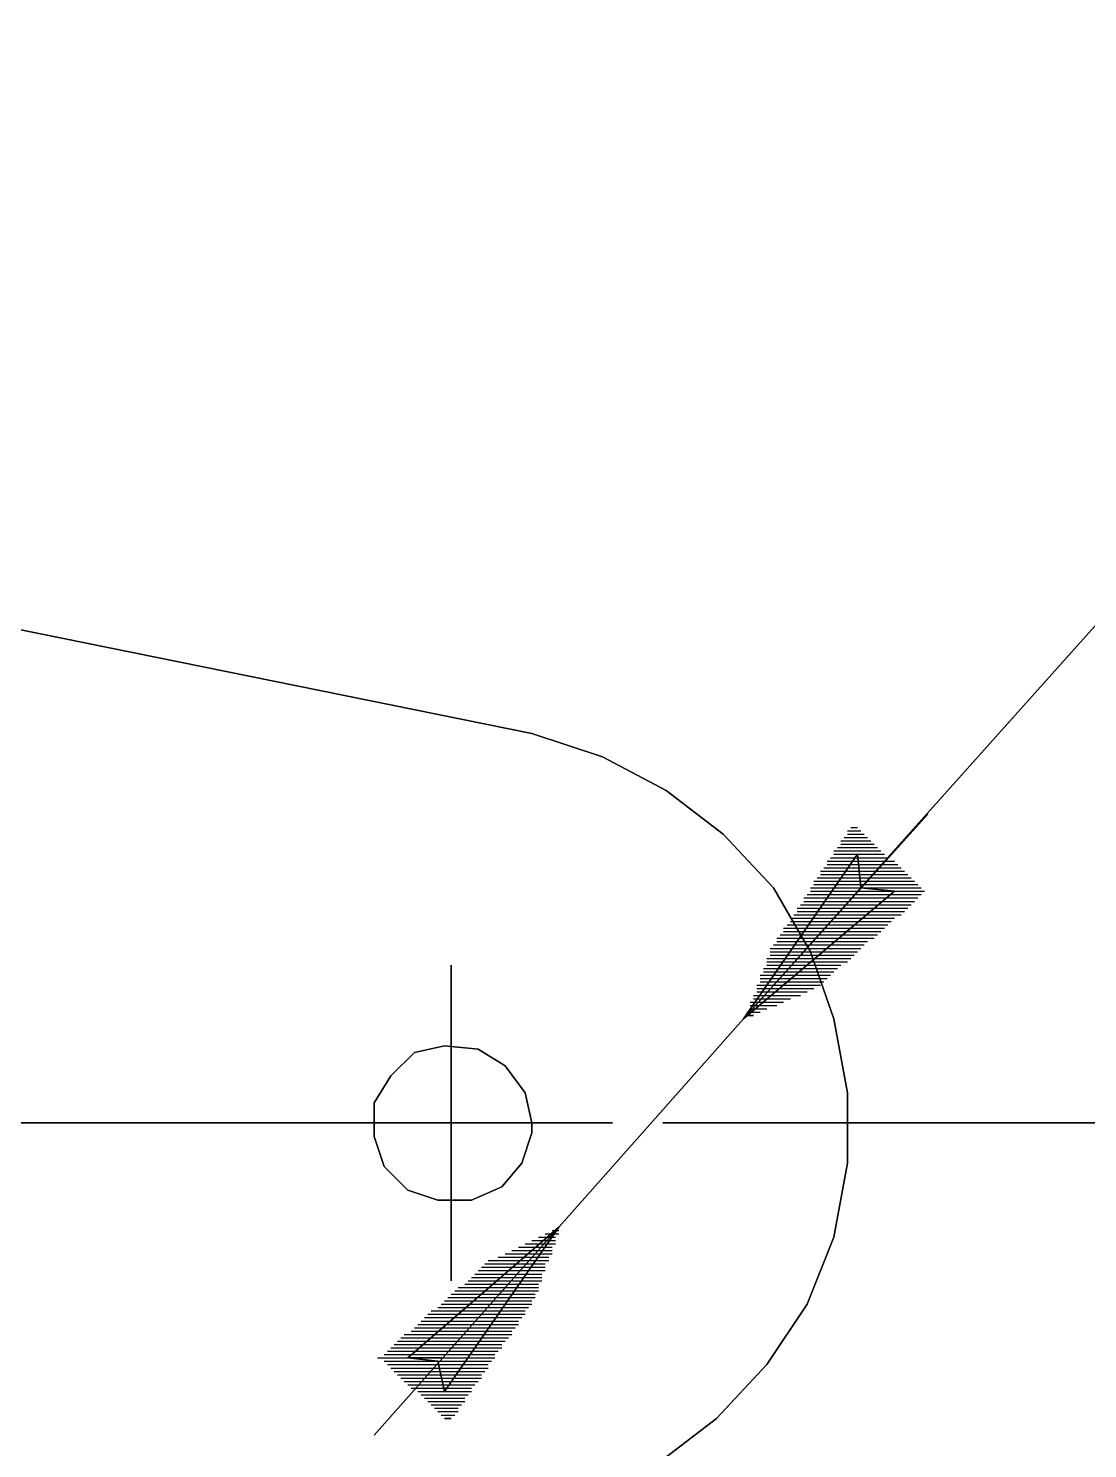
# Model space of a CAD drawing. Extents: x 1 to 210, y 1 to 298.
# Drawn here: x 155.87 to 182.59, y 223.35 to 259.16 of the extents above; entities that cross this region are included whole.
import ezdxf

# ---------------------------------------------------------------- set-up
doc = ezdxf.new("R2010")
doc.units = 0

msp = doc.modelspace()

# ---------------------------------------------------------------- linework, layer by layer
at = {"layer": 'P00000'}
msp.add_lwpolyline([(168.571332, 241.384658), (170.349324, 240.791994), (168.571332, 241.384658)], dxfattribs=at)
at = {"layer": 'P00001'}
msp.add_lwpolyline([(170.349324, 240.791994), (171.958001, 239.945329), (170.349324, 240.791994)], dxfattribs=at)
at = {"layer": 'P00002'}
msp.add_lwpolyline([(171.958001, 239.945329), (173.397329, 238.844659), (171.958001, 239.945329)], dxfattribs=at)
at = {"layer": 'P00003'}
msp.add_lwpolyline([(173.397329, 238.844659), (174.667332, 237.489994), (173.397329, 238.844659)], dxfattribs=at)
at = {"layer": 'P00004'}
msp.add_lwpolyline([(174.667332, 237.489994), (175.598659, 235.881328), (174.667332, 237.489994)], dxfattribs=at)
at = {"layer": 'P00005'}
msp.add_lwpolyline([(175.598659, 235.881328), (176.191334, 234.187993), (175.598659, 235.881328)], dxfattribs=at)
at = {"layer": 'P00006'}
msp.add_lwpolyline([(176.191334, 234.187993), (176.529998, 232.325327), (176.191334, 234.187993)], dxfattribs=at)
at = {"layer": 'P00007'}
msp.add_lwpolyline([(176.529998, 232.325327), (176.529998, 230.547329), (176.529998, 232.325327)], dxfattribs=at)
at = {"layer": 'P00008'}
msp.add_lwpolyline([(176.529998, 230.547329), (176.191334, 228.684658), (176.529998, 230.547329)], dxfattribs=at)
at = {"layer": 'P00009'}
msp.add_lwpolyline([(176.191334, 228.684658), (175.513996, 226.991329), (176.191334, 228.684658)], dxfattribs=at)
at = {"layer": 'P00010'}
msp.add_lwpolyline([(175.513996, 226.991329), (174.497994, 225.467326), (175.513996, 226.991329)], dxfattribs=at)
at = {"layer": 'P00011'}
msp.add_lwpolyline([(174.497994, 225.467326), (173.227992, 224.112661), (174.497994, 225.467326)], dxfattribs=at)
at = {"layer": 'P00012'}
msp.add_lwpolyline([(173.227992, 224.112661), (171.788664, 223.011996), (173.227992, 224.112661)], dxfattribs=at)
at = {"layer": 'P00015'}
msp.add_lwpolyline([(120.565326, 251.121327), (168.571332, 241.384658), (120.565326, 251.121327)], dxfattribs=at)
at = {"layer": 'P00038'}
msp.add_lwpolyline([(168.571332, 231.563326), (168.401995, 232.325327), (168.571332, 231.563326)], dxfattribs=at)
at = {"layer": 'P00039'}
msp.add_lwpolyline([(168.401995, 232.325327), (167.893994, 233.00266), (168.401995, 232.325327)], dxfattribs=at)
at = {"layer": 'P00040'}
msp.add_lwpolyline([(167.893994, 233.00266), (167.216667, 233.425992), (167.893994, 233.00266)], dxfattribs=at)
at = {"layer": 'P00041'}
msp.add_lwpolyline([(167.216667, 233.425992), (166.369991, 233.510661), (167.216667, 233.425992)], dxfattribs=at)
at = {"layer": 'P00042'}
msp.add_lwpolyline([(166.369991, 233.510661), (165.608001, 233.341329), (166.369991, 233.510661)], dxfattribs=at)
at = {"layer": 'P00043'}
msp.add_lwpolyline([(165.608001, 233.341329), (165.015326, 232.748659), (165.608001, 233.341329)], dxfattribs=at)
at = {"layer": 'P00044'}
msp.add_lwpolyline([(165.015326, 232.748659), (164.591999, 232.071327), (165.015326, 232.748659)], dxfattribs=at)
at = {"layer": 'P00045'}
msp.add_lwpolyline([(164.591999, 232.071327), (164.591999, 231.224662), (164.591999, 232.071327)], dxfattribs=at)
at = {"layer": 'P00046'}
msp.add_lwpolyline([(164.591999, 231.224662), (164.846, 230.462661), (164.591999, 231.224662)], dxfattribs=at)
at = {"layer": 'P00047'}
msp.add_lwpolyline([(164.846, 230.462661), (165.438664, 229.869991), (164.846, 230.462661)], dxfattribs=at)
at = {"layer": 'P00048'}
msp.add_lwpolyline([(165.438664, 229.869991), (166.200665, 229.615996), (165.438664, 229.869991)], dxfattribs=at)
at = {"layer": 'P00049'}
msp.add_lwpolyline([(166.200665, 229.615996), (167.047329, 229.615996), (166.200665, 229.615996)], dxfattribs=at)
at = {"layer": 'P00050'}
msp.add_lwpolyline([(167.047329, 229.615996), (167.809331, 229.95466), (167.047329, 229.615996)], dxfattribs=at)
at = {"layer": 'P00051'}
msp.add_lwpolyline([(167.809331, 229.95466), (168.317332, 230.547329), (167.809331, 229.95466)], dxfattribs=at)
at = {"layer": 'P00052'}
msp.add_lwpolyline([(168.317332, 230.547329), (168.571332, 231.309325), (168.317332, 230.547329)], dxfattribs=at)
at = {"layer": 'P00053'}
msp.add_lwpolyline([(168.571332, 231.309325), (168.571332, 231.563326), (168.571332, 231.309325)], dxfattribs=at)
at = {"layer": 'P00082'}
msp.add_lwpolyline([(162.559996, 231.563326), (166.539329, 231.563326), (162.559996, 231.563326)], dxfattribs=at)
at = {"layer": 'P00083'}
msp.add_lwpolyline([(170.603325, 231.563326), (166.539329, 231.563326), (170.603325, 231.563326)], dxfattribs=at)
at = {"layer": 'P00084'}
msp.add_lwpolyline([(166.539329, 227.583993), (166.539329, 231.563326), (166.539329, 227.583993)], dxfattribs=at)
at = {"layer": 'P00085'}
msp.add_lwpolyline([(166.539329, 235.542659), (166.539329, 231.563326), (166.539329, 235.542659)], dxfattribs=at)
at = {"layer": 'P00101'}
msp.add_lwpolyline([(150.70666, 231.563326), (167.385993, 231.563326), (150.70666, 231.563326)], dxfattribs=at)
at = {"layer": 'P00102'}
msp.add_lwpolyline([(168.825332, 231.563326), (170.433998, 231.563326), (168.825332, 231.563326)], dxfattribs=at)
at = {"layer": 'P00103'}
msp.add_lwpolyline([(171.873327, 231.563326), (188.55266, 231.563326), (171.873327, 231.563326)], dxfattribs=at)
at = {"layer": 'P00109'}
msp.add_lwpolyline([(173.90533, 234.187993), (196.257336, 259.164661), (173.90533, 234.187993)], dxfattribs=at)
at = {"layer": 'P01491'}
msp.add_lwpolyline([(169.079333, 228.853995), (169.248659, 228.853995)], dxfattribs=at)
at = {"layer": 'P01492'}
msp.add_lwpolyline([(168.909996, 228.769326), (169.248659, 228.769326)], dxfattribs=at)
at = {"layer": 'P01493'}
msp.add_lwpolyline([(168.740658, 228.684658), (169.163996, 228.684658)], dxfattribs=at)
at = {"layer": 'P01494'}
msp.add_lwpolyline([(168.571332, 228.599995), (169.163996, 228.599995)], dxfattribs=at)
at = {"layer": 'P01495'}
msp.add_lwpolyline([(168.401995, 228.515326), (169.163996, 228.515326)], dxfattribs=at)
at = {"layer": 'P01496'}
msp.add_lwpolyline([(168.232658, 228.430663), (169.079333, 228.430663)], dxfattribs=at)
at = {"layer": 'P01497'}
msp.add_lwpolyline([(168.063331, 228.345994), (169.079333, 228.345994)], dxfattribs=at)
at = {"layer": 'P01498'}
msp.add_lwpolyline([(167.893994, 228.261326), (169.079333, 228.261326)], dxfattribs=at)
at = {"layer": 'P01499'}
msp.add_lwpolyline([(167.724668, 228.176662), (168.994659, 228.176662)], dxfattribs=at)
at = {"layer": 'P01500'}
msp.add_lwpolyline([(167.470667, 228.091994), (168.994659, 228.091994)], dxfattribs=at)
at = {"layer": 'P01501'}
msp.add_lwpolyline([(167.385993, 228.007325), (168.909996, 228.007325)], dxfattribs=at)
at = {"layer": 'P01502'}
msp.add_lwpolyline([(167.30133, 227.922662), (168.909996, 227.922662)], dxfattribs=at)
at = {"layer": 'P01503'}
msp.add_lwpolyline([(167.216667, 227.837993), (168.909996, 227.837993)], dxfattribs=at)
at = {"layer": 'P01504'}
msp.add_lwpolyline([(167.131993, 227.753325), (168.825332, 227.753325)], dxfattribs=at)
at = {"layer": 'P01505'}
msp.add_lwpolyline([(167.047329, 227.668661), (168.825332, 227.668661)], dxfattribs=at)
at = {"layer": 'P01506'}
msp.add_lwpolyline([(166.962666, 227.583993), (168.825332, 227.583993)], dxfattribs=at)
at = {"layer": 'P01507'}
msp.add_lwpolyline([(166.877992, 227.49933), (168.740658, 227.49933)], dxfattribs=at)
at = {"layer": 'P01508'}
msp.add_lwpolyline([(166.708666, 227.414661), (168.740658, 227.414661)], dxfattribs=at)
at = {"layer": 'P01509'}
msp.add_lwpolyline([(166.623992, 227.329992), (168.740658, 227.329992)], dxfattribs=at)
at = {"layer": 'P01510'}
msp.add_lwpolyline([(166.539329, 227.245329), (168.655995, 227.245329)], dxfattribs=at)
at = {"layer": 'P01511'}
msp.add_lwpolyline([(166.454665, 227.160661), (168.655995, 227.160661)], dxfattribs=at)
at = {"layer": 'P01512'}
msp.add_lwpolyline([(166.369991, 227.075992), (168.571332, 227.075992)], dxfattribs=at)
at = {"layer": 'P01513'}
msp.add_lwpolyline([(166.285328, 226.991329), (168.571332, 226.991329)], dxfattribs=at)
at = {"layer": 'P01514'}
msp.add_lwpolyline([(166.200665, 226.90666), (168.486658, 226.90666)], dxfattribs=at)
at = {"layer": 'P01515'}
msp.add_lwpolyline([(166.031328, 226.821992), (168.401995, 226.821992)], dxfattribs=at)
at = {"layer": 'P01516'}
msp.add_lwpolyline([(165.946665, 226.737328), (168.401995, 226.737328)], dxfattribs=at)
at = {"layer": 'P01517'}
msp.add_lwpolyline([(165.862001, 226.65266), (168.317332, 226.65266)], dxfattribs=at)
at = {"layer": 'P01518'}
msp.add_lwpolyline([(165.777327, 226.567991), (168.232658, 226.567991)], dxfattribs=at)
at = {"layer": 'P01519'}
msp.add_lwpolyline([(165.692664, 226.483328), (168.232658, 226.483328)], dxfattribs=at)
at = {"layer": 'P01520'}
msp.add_lwpolyline([(165.608001, 226.398659), (168.147994, 226.398659)], dxfattribs=at)
at = {"layer": 'P01521'}
msp.add_lwpolyline([(165.523327, 226.313996), (168.063331, 226.313996)], dxfattribs=at)
at = {"layer": 'P01522'}
msp.add_lwpolyline([(165.354, 226.229328), (168.063331, 226.229328)], dxfattribs=at)
at = {"layer": 'P01523'}
msp.add_lwpolyline([(165.269326, 226.144659), (167.978668, 226.144659)], dxfattribs=at)
at = {"layer": 'P01524'}
msp.add_lwpolyline([(165.184663, 226.059996), (167.893994, 226.059996)], dxfattribs=at)
at = {"layer": 'P01525'}
msp.add_lwpolyline([(165.1, 225.975327), (167.809331, 225.975327)], dxfattribs=at)
at = {"layer": 'P01526'}
msp.add_lwpolyline([(165.015326, 225.890658), (167.809331, 225.890658)], dxfattribs=at)
at = {"layer": 'P01527'}
msp.add_lwpolyline([(164.930663, 225.805995), (167.724668, 225.805995)], dxfattribs=at)
at = {"layer": 'P01528'}
msp.add_lwpolyline([(164.846, 225.721327), (167.639994, 225.721327)], dxfattribs=at)
at = {"layer": 'P01529'}
msp.add_lwpolyline([(164.676662, 225.636658), (167.639994, 225.636658)], dxfattribs=at)
at = {"layer": 'P01530'}
msp.add_lwpolyline([(164.846, 225.551995), (167.55533, 225.551995)], dxfattribs=at)
at = {"layer": 'P01531'}
msp.add_lwpolyline([(164.930663, 225.467326), (167.470667, 225.467326)], dxfattribs=at)
at = {"layer": 'P01532'}
msp.add_lwpolyline([(165.015326, 225.382663), (167.470667, 225.382663)], dxfattribs=at)
at = {"layer": 'P01533'}
msp.add_lwpolyline([(165.1, 225.297994), (167.385993, 225.297994)], dxfattribs=at)
at = {"layer": 'P01534'}
msp.add_lwpolyline([(165.184663, 225.213326), (167.30133, 225.213326)], dxfattribs=at)
at = {"layer": 'P01535'}
msp.add_lwpolyline([(165.269326, 225.128663), (167.30133, 225.128663)], dxfattribs=at)
at = {"layer": 'P01536'}
msp.add_lwpolyline([(165.354, 225.043994), (167.216667, 225.043994)], dxfattribs=at)
at = {"layer": 'P01537'}
msp.add_lwpolyline([(165.438664, 224.959325), (167.131993, 224.959325)], dxfattribs=at)
at = {"layer": 'P01538'}
msp.add_lwpolyline([(165.523327, 224.874662), (167.047329, 224.874662)], dxfattribs=at)
at = {"layer": 'P01539'}
msp.add_lwpolyline([(165.692664, 224.789994), (167.047329, 224.789994)], dxfattribs=at)
at = {"layer": 'P01540'}
msp.add_lwpolyline([(165.777327, 224.705325), (166.962666, 224.705325)], dxfattribs=at)
at = {"layer": 'P01541'}
msp.add_lwpolyline([(165.862001, 224.620662), (166.877992, 224.620662)], dxfattribs=at)
at = {"layer": 'P01542'}
msp.add_lwpolyline([(165.946665, 224.535993), (166.877992, 224.535993)], dxfattribs=at)
at = {"layer": 'P01543'}
msp.add_lwpolyline([(166.031328, 224.45133), (166.793329, 224.45133)], dxfattribs=at)
at = {"layer": 'P01544'}
msp.add_lwpolyline([(166.115991, 224.366661), (166.708666, 224.366661)], dxfattribs=at)
at = {"layer": 'P01545'}
msp.add_lwpolyline([(166.200665, 224.281993), (166.708666, 224.281993)], dxfattribs=at)
at = {"layer": 'P01546'}
msp.add_lwpolyline([(166.285328, 224.197329), (166.623992, 224.197329)], dxfattribs=at)
at = {"layer": 'P01547'}
msp.add_lwpolyline([(166.369991, 224.112661), (166.539329, 224.112661), (166.369991, 224.112661)], dxfattribs=at)
at = {"layer": 'P01548'}
msp.add_lwpolyline([(169.248659, 228.938658), (165.438664, 225.636658), (169.248659, 228.938658)], dxfattribs=at)
at = {"layer": 'P01549'}
msp.add_lwpolyline([(165.438664, 225.636658), (166.200665, 225.551995), (165.438664, 225.636658)], dxfattribs=at)
at = {"layer": 'P01550'}
msp.add_lwpolyline([(166.200665, 225.551995), (166.369991, 224.789994), (166.200665, 225.551995)], dxfattribs=at)
at = {"layer": 'P01551'}
msp.add_lwpolyline([(166.369991, 224.789994), (169.248659, 228.938658), (166.369991, 224.789994)], dxfattribs=at)
at = {"layer": 'P01552'}
msp.add_lwpolyline([(169.248659, 228.938658), (164.591999, 223.689329), (169.248659, 228.938658)], dxfattribs=at)
at = {"layer": 'P01553'}
msp.add_lwpolyline([(169.163996, 228.853995), (169.248659, 228.853995)], dxfattribs=at)
at = {"layer": 'P01554'}
msp.add_lwpolyline([(169.079333, 228.769326), (169.163996, 228.769326)], dxfattribs=at)
at = {"layer": 'P01555'}
msp.add_lwpolyline([(168.994659, 228.684658), (169.079333, 228.684658)], dxfattribs=at)
at = {"layer": 'P01556'}
msp.add_lwpolyline([(168.909996, 228.599995), (168.994659, 228.599995)], dxfattribs=at)
at = {"layer": 'P01557'}
msp.add_lwpolyline([(168.825332, 228.515326), (168.909996, 228.515326)], dxfattribs=at)
at = {"layer": 'P01558'}
msp.add_lwpolyline([(168.740658, 228.430663), (168.825332, 228.430663)], dxfattribs=at)
at = {"layer": 'P01559'}
msp.add_lwpolyline([(168.571332, 228.345994), (168.740658, 228.345994)], dxfattribs=at)
at = {"layer": 'P01560'}
msp.add_lwpolyline([(168.486658, 228.261326), (168.655995, 228.261326)], dxfattribs=at)
at = {"layer": 'P01561'}
msp.add_lwpolyline([(168.401995, 228.176662), (168.571332, 228.176662)], dxfattribs=at)
at = {"layer": 'P01562'}
msp.add_lwpolyline([(168.317332, 228.091994), (168.486658, 228.091994)], dxfattribs=at)
at = {"layer": 'P01563'}
msp.add_lwpolyline([(168.232658, 228.007325), (168.486658, 228.007325)], dxfattribs=at)
at = {"layer": 'P01564'}
msp.add_lwpolyline([(168.147994, 227.922662), (168.401995, 227.922662)], dxfattribs=at)
at = {"layer": 'P01565'}
msp.add_lwpolyline([(167.978668, 227.837993), (168.317332, 227.837993)], dxfattribs=at)
at = {"layer": 'P01566'}
msp.add_lwpolyline([(167.893994, 227.753325), (168.232658, 227.753325)], dxfattribs=at)
at = {"layer": 'P01567'}
msp.add_lwpolyline([(167.809331, 227.668661), (168.147994, 227.668661)], dxfattribs=at)
at = {"layer": 'P01568'}
msp.add_lwpolyline([(167.724668, 227.583993), (168.063331, 227.583993)], dxfattribs=at)
at = {"layer": 'P01569'}
msp.add_lwpolyline([(167.639994, 227.49933), (167.978668, 227.49933)], dxfattribs=at)
at = {"layer": 'P01570'}
msp.add_lwpolyline([(167.55533, 227.414661), (167.893994, 227.414661)], dxfattribs=at)
at = {"layer": 'P01571'}
msp.add_lwpolyline([(167.470667, 227.329992), (167.809331, 227.329992)], dxfattribs=at)
at = {"layer": 'P01572'}
msp.add_lwpolyline([(167.30133, 227.245329), (167.724668, 227.245329)], dxfattribs=at)
at = {"layer": 'P01573'}
msp.add_lwpolyline([(167.216667, 227.160661), (167.724668, 227.160661)], dxfattribs=at)
at = {"layer": 'P01574'}
msp.add_lwpolyline([(167.131993, 227.075992), (167.639994, 227.075992)], dxfattribs=at)
at = {"layer": 'P01575'}
msp.add_lwpolyline([(167.047329, 226.991329), (167.55533, 226.991329)], dxfattribs=at)
at = {"layer": 'P01576'}
msp.add_lwpolyline([(166.962666, 226.90666), (167.470667, 226.90666)], dxfattribs=at)
at = {"layer": 'P01577'}
msp.add_lwpolyline([(166.877992, 226.821992), (167.385993, 226.821992)], dxfattribs=at)
at = {"layer": 'P01578'}
msp.add_lwpolyline([(166.708666, 226.737328), (167.30133, 226.737328)], dxfattribs=at)
at = {"layer": 'P01579'}
msp.add_lwpolyline([(166.623992, 226.65266), (167.216667, 226.65266)], dxfattribs=at)
at = {"layer": 'P01580'}
msp.add_lwpolyline([(166.539329, 226.567991), (167.131993, 226.567991)], dxfattribs=at)
at = {"layer": 'P01581'}
msp.add_lwpolyline([(166.454665, 226.483328), (167.047329, 226.483328)], dxfattribs=at)
at = {"layer": 'P01582'}
msp.add_lwpolyline([(166.369991, 226.398659), (166.962666, 226.398659)], dxfattribs=at)
at = {"layer": 'P01583'}
msp.add_lwpolyline([(166.285328, 226.313996), (166.962666, 226.313996)], dxfattribs=at)
at = {"layer": 'P01584'}
msp.add_lwpolyline([(166.200665, 226.229328), (166.877992, 226.229328)], dxfattribs=at)
at = {"layer": 'P01585'}
msp.add_lwpolyline([(166.031328, 226.144659), (166.793329, 226.144659)], dxfattribs=at)
at = {"layer": 'P01586'}
msp.add_lwpolyline([(165.946665, 226.059996), (166.708666, 226.059996)], dxfattribs=at)
at = {"layer": 'P01587'}
msp.add_lwpolyline([(165.862001, 225.975327), (166.623992, 225.975327)], dxfattribs=at)
at = {"layer": 'P01588'}
msp.add_lwpolyline([(165.777327, 225.890658), (166.539329, 225.890658)], dxfattribs=at)
at = {"layer": 'P01589'}
msp.add_lwpolyline([(165.692664, 225.805995), (166.454665, 225.805995)], dxfattribs=at)
at = {"layer": 'P01590'}
msp.add_lwpolyline([(165.608001, 225.721327), (166.369991, 225.721327)], dxfattribs=at)
at = {"layer": 'P01591'}
msp.add_lwpolyline([(165.438664, 225.636658), (166.285328, 225.636658), (165.438664, 225.636658)], dxfattribs=at)
at = {"layer": 'P01592'}
msp.add_lwpolyline([(168.994659, 228.599995), (169.079333, 228.599995)], dxfattribs=at)
at = {"layer": 'P01593'}
msp.add_lwpolyline([(168.909996, 228.515326), (168.994659, 228.515326)], dxfattribs=at)
at = {"layer": 'P01594'}
msp.add_lwpolyline([(168.825332, 228.430663), (168.909996, 228.430663)], dxfattribs=at)
at = {"layer": 'P01595'}
msp.add_lwpolyline([(168.740658, 228.345994), (168.909996, 228.345994)], dxfattribs=at)
at = {"layer": 'P01596'}
msp.add_lwpolyline([(168.655995, 228.261326), (168.825332, 228.261326)], dxfattribs=at)
at = {"layer": 'P01597'}
msp.add_lwpolyline([(168.571332, 228.176662), (168.740658, 228.176662)], dxfattribs=at)
at = {"layer": 'P01598'}
msp.add_lwpolyline([(168.486658, 228.091994), (168.740658, 228.091994)], dxfattribs=at)
at = {"layer": 'P01599'}
msp.add_lwpolyline([(168.486658, 228.007325), (168.655995, 228.007325)], dxfattribs=at)
at = {"layer": 'P01600'}
msp.add_lwpolyline([(168.401995, 227.922662), (168.571332, 227.922662)], dxfattribs=at)
at = {"layer": 'P01601'}
msp.add_lwpolyline([(168.317332, 227.837993), (168.486658, 227.837993)], dxfattribs=at)
at = {"layer": 'P01602'}
msp.add_lwpolyline([(168.232658, 227.753325), (168.486658, 227.753325)], dxfattribs=at)
at = {"layer": 'P01603'}
msp.add_lwpolyline([(168.147994, 227.668661), (168.401995, 227.668661)], dxfattribs=at)
at = {"layer": 'P01604'}
msp.add_lwpolyline([(168.063331, 227.583993), (168.317332, 227.583993)], dxfattribs=at)
at = {"layer": 'P01605'}
msp.add_lwpolyline([(167.978668, 227.49933), (168.317332, 227.49933)], dxfattribs=at)
at = {"layer": 'P01606'}
msp.add_lwpolyline([(167.893994, 227.414661), (168.232658, 227.414661)], dxfattribs=at)
at = {"layer": 'P01607'}
msp.add_lwpolyline([(167.809331, 227.329992), (168.147994, 227.329992)], dxfattribs=at)
at = {"layer": 'P01608'}
msp.add_lwpolyline([(167.724668, 227.245329), (168.147994, 227.245329)], dxfattribs=at)
at = {"layer": 'P01609'}
msp.add_lwpolyline([(167.724668, 227.160661), (168.063331, 227.160661)], dxfattribs=at)
at = {"layer": 'P01610'}
msp.add_lwpolyline([(167.639994, 227.075992), (167.978668, 227.075992)], dxfattribs=at)
at = {"layer": 'P01611'}
msp.add_lwpolyline([(167.55533, 226.991329), (167.978668, 226.991329)], dxfattribs=at)
at = {"layer": 'P01612'}
msp.add_lwpolyline([(167.470667, 226.90666), (167.893994, 226.90666)], dxfattribs=at)
at = {"layer": 'P01613'}
msp.add_lwpolyline([(167.385993, 226.821992), (167.809331, 226.821992)], dxfattribs=at)
at = {"layer": 'P01614'}
msp.add_lwpolyline([(167.30133, 226.737328), (167.724668, 226.737328)], dxfattribs=at)
at = {"layer": 'P01615'}
msp.add_lwpolyline([(167.216667, 226.65266), (167.724668, 226.65266)], dxfattribs=at)
at = {"layer": 'P01616'}
msp.add_lwpolyline([(167.131993, 226.567991), (167.639994, 226.567991)], dxfattribs=at)
at = {"layer": 'P01617'}
msp.add_lwpolyline([(167.047329, 226.483328), (167.55533, 226.483328)], dxfattribs=at)
at = {"layer": 'P01618'}
msp.add_lwpolyline([(166.962666, 226.398659), (167.55533, 226.398659)], dxfattribs=at)
at = {"layer": 'P01619'}
msp.add_lwpolyline([(166.962666, 226.313996), (167.470667, 226.313996)], dxfattribs=at)
at = {"layer": 'P01620'}
msp.add_lwpolyline([(166.877992, 226.229328), (167.385993, 226.229328)], dxfattribs=at)
at = {"layer": 'P01621'}
msp.add_lwpolyline([(166.793329, 226.144659), (167.385993, 226.144659)], dxfattribs=at)
at = {"layer": 'P01622'}
msp.add_lwpolyline([(166.708666, 226.059996), (167.30133, 226.059996)], dxfattribs=at)
at = {"layer": 'P01623'}
msp.add_lwpolyline([(166.623992, 225.975327), (167.216667, 225.975327)], dxfattribs=at)
at = {"layer": 'P01624'}
msp.add_lwpolyline([(166.539329, 225.890658), (167.216667, 225.890658)], dxfattribs=at)
at = {"layer": 'P01625'}
msp.add_lwpolyline([(166.454665, 225.805995), (167.131993, 225.805995)], dxfattribs=at)
at = {"layer": 'P01626'}
msp.add_lwpolyline([(166.369991, 225.721327), (167.047329, 225.721327)], dxfattribs=at)
at = {"layer": 'P01627'}
msp.add_lwpolyline([(166.285328, 225.636658), (166.962666, 225.636658)], dxfattribs=at)
at = {"layer": 'P01628'}
msp.add_lwpolyline([(166.200665, 225.551995), (166.962666, 225.551995)], dxfattribs=at)
at = {"layer": 'P01629'}
msp.add_lwpolyline([(166.285328, 225.467326), (166.877992, 225.467326)], dxfattribs=at)
at = {"layer": 'P01630'}
msp.add_lwpolyline([(166.285328, 225.382663), (166.793329, 225.382663)], dxfattribs=at)
at = {"layer": 'P01631'}
msp.add_lwpolyline([(166.285328, 225.297994), (166.793329, 225.297994)], dxfattribs=at)
at = {"layer": 'P01632'}
msp.add_lwpolyline([(166.285328, 225.213326), (166.708666, 225.213326)], dxfattribs=at)
at = {"layer": 'P01633'}
msp.add_lwpolyline([(166.369991, 225.128663), (166.623992, 225.128663)], dxfattribs=at)
at = {"layer": 'P01634'}
msp.add_lwpolyline([(166.369991, 225.043994), (166.623992, 225.043994)], dxfattribs=at)
at = {"layer": 'P01635'}
msp.add_lwpolyline([(166.369991, 224.959325), (166.539329, 224.959325)], dxfattribs=at)
at = {"layer": 'P01636'}
msp.add_lwpolyline([(166.369991, 224.874662), (166.454665, 224.874662), (166.369991, 224.874662)], dxfattribs=at)
at = {"layer": 'P01637'}
msp.add_lwpolyline([(176.614661, 239.013996), (176.783998, 239.013996)], dxfattribs=at)
at = {"layer": 'P01638'}
msp.add_lwpolyline([(176.529998, 238.929328), (176.868661, 238.929328)], dxfattribs=at)
at = {"layer": 'P01639'}
msp.add_lwpolyline([(176.529998, 238.844659), (176.953325, 238.844659)], dxfattribs=at)
at = {"layer": 'P01640'}
msp.add_lwpolyline([(176.445335, 238.759996), (177.037999, 238.759996)], dxfattribs=at)
at = {"layer": 'P01641'}
msp.add_lwpolyline([(176.360661, 238.675327), (177.122662, 238.675327)], dxfattribs=at)
at = {"layer": 'P01642'}
msp.add_lwpolyline([(176.360661, 238.590658), (177.207325, 238.590658)], dxfattribs=at)
at = {"layer": 'P01643'}
msp.add_lwpolyline([(176.275997, 238.505995), (177.291999, 238.505995)], dxfattribs=at)
at = {"layer": 'P01644'}
msp.add_lwpolyline([(176.191334, 238.421327), (177.376662, 238.421327)], dxfattribs=at)
at = {"layer": 'P01645'}
msp.add_lwpolyline([(176.191334, 238.336658), (177.461326, 238.336658)], dxfattribs=at)
at = {"layer": 'P01646'}
msp.add_lwpolyline([(176.10666, 238.251995), (177.546, 238.251995)], dxfattribs=at)
at = {"layer": 'P01647'}
msp.add_lwpolyline([(176.021997, 238.167326), (177.715326, 238.167326)], dxfattribs=at)
at = {"layer": 'P01648'}
msp.add_lwpolyline([(176.021997, 238.082658), (177.8, 238.082658)], dxfattribs=at)
at = {"layer": 'P01649'}
msp.add_lwpolyline([(175.937334, 237.997994), (177.884663, 237.997994)], dxfattribs=at)
at = {"layer": 'P01650'}
msp.add_lwpolyline([(175.85266, 237.913326), (177.969326, 237.913326)], dxfattribs=at)
at = {"layer": 'P01651'}
msp.add_lwpolyline([(175.85266, 237.828663), (178.054, 237.828663)], dxfattribs=at)
at = {"layer": 'P01652'}
msp.add_lwpolyline([(175.767997, 237.743994), (178.138664, 237.743994)], dxfattribs=at)
at = {"layer": 'P01653'}
msp.add_lwpolyline([(175.683333, 237.659325), (178.223327, 237.659325)], dxfattribs=at)
at = {"layer": 'P01654'}
msp.add_lwpolyline([(175.683333, 237.574662), (178.308001, 237.574662)], dxfattribs=at)
at = {"layer": 'P01655'}
msp.add_lwpolyline([(175.598659, 237.489994), (178.392664, 237.489994)], dxfattribs=at)
at = {"layer": 'P01656'}
msp.add_lwpolyline([(175.598659, 237.405325), (178.477327, 237.405325)], dxfattribs=at)
at = {"layer": 'P01657'}
msp.add_lwpolyline([(175.513996, 237.320662), (178.392664, 237.320662)], dxfattribs=at)
at = {"layer": 'P01658'}
msp.add_lwpolyline([(175.429333, 237.235993), (178.308001, 237.235993)], dxfattribs=at)
at = {"layer": 'P01659'}
msp.add_lwpolyline([(175.429333, 237.151325), (178.223327, 237.151325)], dxfattribs=at)
at = {"layer": 'P01660'}
msp.add_lwpolyline([(175.344659, 237.066661), (178.138664, 237.066661)], dxfattribs=at)
at = {"layer": 'P01661'}
msp.add_lwpolyline([(175.259996, 236.981993), (178.054, 236.981993)], dxfattribs=at)
at = {"layer": 'P01662'}
msp.add_lwpolyline([(175.259996, 236.897329), (177.969326, 236.897329)], dxfattribs=at)
at = {"layer": 'P01663'}
msp.add_lwpolyline([(175.175332, 236.812661), (177.884663, 236.812661)], dxfattribs=at)
at = {"layer": 'P01664'}
msp.add_lwpolyline([(175.090658, 236.727992), (177.715326, 236.727992)], dxfattribs=at)
at = {"layer": 'P01665'}
msp.add_lwpolyline([(175.090658, 236.643329), (177.630663, 236.643329)], dxfattribs=at)
at = {"layer": 'P01666'}
msp.add_lwpolyline([(175.005995, 236.55866), (177.546, 236.55866)], dxfattribs=at)
at = {"layer": 'P01667'}
msp.add_lwpolyline([(174.921332, 236.473992), (177.461326, 236.473992)], dxfattribs=at)
at = {"layer": 'P01668'}
msp.add_lwpolyline([(174.921332, 236.389329), (177.376662, 236.389329)], dxfattribs=at)
at = {"layer": 'P01669'}
msp.add_lwpolyline([(174.836658, 236.30466), (177.291999, 236.30466)], dxfattribs=at)
at = {"layer": 'P01670'}
msp.add_lwpolyline([(174.751995, 236.219991), (177.207325, 236.219991)], dxfattribs=at)
at = {"layer": 'P01671'}
msp.add_lwpolyline([(174.751995, 236.135328), (177.037999, 236.135328)], dxfattribs=at)
at = {"layer": 'P01672'}
msp.add_lwpolyline([(174.667332, 236.05066), (176.953325, 236.05066)], dxfattribs=at)
at = {"layer": 'P01673'}
msp.add_lwpolyline([(174.582658, 235.965991), (176.868661, 235.965991)], dxfattribs=at)
at = {"layer": 'P01674'}
msp.add_lwpolyline([(174.582658, 235.881328), (176.783998, 235.881328)], dxfattribs=at)
at = {"layer": 'P01675'}
msp.add_lwpolyline([(174.582658, 235.796659), (176.699324, 235.796659)], dxfattribs=at)
at = {"layer": 'P01676'}
msp.add_lwpolyline([(174.497994, 235.711996), (176.614661, 235.711996)], dxfattribs=at)
at = {"layer": 'P01677'}
msp.add_lwpolyline([(174.497994, 235.627327), (176.529998, 235.627327)], dxfattribs=at)
at = {"layer": 'P01678'}
msp.add_lwpolyline([(174.497994, 235.542659), (176.360661, 235.542659)], dxfattribs=at)
at = {"layer": 'P01679'}
msp.add_lwpolyline([(174.413331, 235.457995), (176.275997, 235.457995)], dxfattribs=at)
at = {"layer": 'P01680'}
msp.add_lwpolyline([(174.413331, 235.373327), (176.191334, 235.373327)], dxfattribs=at)
at = {"layer": 'P01681'}
msp.add_lwpolyline([(174.328668, 235.288658), (176.10666, 235.288658)], dxfattribs=at)
at = {"layer": 'P01682'}
msp.add_lwpolyline([(174.328668, 235.203995), (176.021997, 235.203995)], dxfattribs=at)
at = {"layer": 'P01683'}
msp.add_lwpolyline([(174.328668, 235.119326), (175.937334, 235.119326)], dxfattribs=at)
at = {"layer": 'P01684'}
msp.add_lwpolyline([(174.243994, 235.034658), (175.85266, 235.034658)], dxfattribs=at)
at = {"layer": 'P01685'}
msp.add_lwpolyline([(174.243994, 234.949995), (175.683333, 234.949995)], dxfattribs=at)
at = {"layer": 'P01686'}
msp.add_lwpolyline([(174.243994, 234.865326), (175.513996, 234.865326)], dxfattribs=at)
at = {"layer": 'P01687'}
msp.add_lwpolyline([(174.159331, 234.780663), (175.344659, 234.780663)], dxfattribs=at)
at = {"layer": 'P01688'}
msp.add_lwpolyline([(174.159331, 234.695994), (175.090658, 234.695994)], dxfattribs=at)
at = {"layer": 'P01689'}
msp.add_lwpolyline([(174.074668, 234.611326), (174.921332, 234.611326)], dxfattribs=at)
at = {"layer": 'P01690'}
msp.add_lwpolyline([(174.074668, 234.526662), (174.751995, 234.526662)], dxfattribs=at)
at = {"layer": 'P01691'}
msp.add_lwpolyline([(174.074668, 234.441994), (174.497994, 234.441994)], dxfattribs=at)
at = {"layer": 'P01692'}
msp.add_lwpolyline([(173.989994, 234.357325), (174.328668, 234.357325)], dxfattribs=at)
at = {"layer": 'P01693'}
msp.add_lwpolyline([(173.989994, 234.272662), (174.159331, 234.272662), (173.989994, 234.272662)], dxfattribs=at)
at = {"layer": 'P01694'}
msp.add_lwpolyline([(173.90533, 234.187993), (177.715326, 237.405325), (173.90533, 234.187993)], dxfattribs=at)
at = {"layer": 'P01695'}
msp.add_lwpolyline([(177.715326, 237.405325), (176.868661, 237.489994), (177.715326, 237.405325)], dxfattribs=at)
at = {"layer": 'P01696'}
msp.add_lwpolyline([(176.868661, 237.489994), (176.783998, 238.336658), (176.868661, 237.489994)], dxfattribs=at)
at = {"layer": 'P01697'}
msp.add_lwpolyline([(176.783998, 238.336658), (173.90533, 234.187993), (176.783998, 238.336658)], dxfattribs=at)
at = {"layer": 'P01698'}
msp.add_lwpolyline([(173.90533, 234.187993), (178.562001, 239.35266), (173.90533, 234.187993)], dxfattribs=at)
at = {"layer": 'P01699'}
msp.add_lwpolyline([(176.868661, 237.405325), (177.715326, 237.405325)], dxfattribs=at)
at = {"layer": 'P01700'}
msp.add_lwpolyline([(176.783998, 237.320662), (177.630663, 237.320662)], dxfattribs=at)
at = {"layer": 'P01701'}
msp.add_lwpolyline([(176.699324, 237.235993), (177.546, 237.235993)], dxfattribs=at)
at = {"layer": 'P01702'}
msp.add_lwpolyline([(176.614661, 237.151325), (177.461326, 237.151325)], dxfattribs=at)
at = {"layer": 'P01703'}
msp.add_lwpolyline([(176.529998, 237.066661), (177.376662, 237.066661)], dxfattribs=at)
at = {"layer": 'P01704'}
msp.add_lwpolyline([(176.445335, 236.981993), (177.291999, 236.981993)], dxfattribs=at)
at = {"layer": 'P01705'}
msp.add_lwpolyline([(176.360661, 236.897329), (177.122662, 236.897329)], dxfattribs=at)
at = {"layer": 'P01706'}
msp.add_lwpolyline([(176.275997, 236.812661), (177.037999, 236.812661)], dxfattribs=at)
at = {"layer": 'P01707'}
msp.add_lwpolyline([(176.191334, 236.727992), (176.953325, 236.727992)], dxfattribs=at)
at = {"layer": 'P01708'}
msp.add_lwpolyline([(176.191334, 236.643329), (176.868661, 236.643329)], dxfattribs=at)
at = {"layer": 'P01709'}
msp.add_lwpolyline([(176.10666, 236.55866), (176.783998, 236.55866)], dxfattribs=at)
at = {"layer": 'P01710'}
msp.add_lwpolyline([(176.021997, 236.473992), (176.614661, 236.473992)], dxfattribs=at)
at = {"layer": 'P01711'}
msp.add_lwpolyline([(175.937334, 236.389329), (176.529998, 236.389329)], dxfattribs=at)
at = {"layer": 'P01712'}
msp.add_lwpolyline([(175.85266, 236.30466), (176.445335, 236.30466)], dxfattribs=at)
at = {"layer": 'P01713'}
msp.add_lwpolyline([(175.767997, 236.219991), (176.360661, 236.219991)], dxfattribs=at)
at = {"layer": 'P01714'}
msp.add_lwpolyline([(175.683333, 236.135328), (176.275997, 236.135328)], dxfattribs=at)
at = {"layer": 'P01715'}
msp.add_lwpolyline([(175.598659, 236.05066), (176.191334, 236.05066)], dxfattribs=at)
at = {"layer": 'P01716'}
msp.add_lwpolyline([(175.513996, 235.965991), (176.021997, 235.965991)], dxfattribs=at)
at = {"layer": 'P01717'}
msp.add_lwpolyline([(175.429333, 235.881328), (175.937334, 235.881328)], dxfattribs=at)
at = {"layer": 'P01718'}
msp.add_lwpolyline([(175.429333, 235.796659), (175.85266, 235.796659)], dxfattribs=at)
at = {"layer": 'P01719'}
msp.add_lwpolyline([(175.344659, 235.711996), (175.767997, 235.711996)], dxfattribs=at)
at = {"layer": 'P01720'}
msp.add_lwpolyline([(175.259996, 235.627327), (175.683333, 235.627327)], dxfattribs=at)
at = {"layer": 'P01721'}
msp.add_lwpolyline([(175.175332, 235.542659), (175.513996, 235.542659)], dxfattribs=at)
at = {"layer": 'P01722'}
msp.add_lwpolyline([(175.090658, 235.457995), (175.429333, 235.457995)], dxfattribs=at)
at = {"layer": 'P01723'}
msp.add_lwpolyline([(175.005995, 235.373327), (175.344659, 235.373327)], dxfattribs=at)
at = {"layer": 'P01724'}
msp.add_lwpolyline([(174.921332, 235.288658), (175.259996, 235.288658)], dxfattribs=at)
at = {"layer": 'P01725'}
msp.add_lwpolyline([(174.836658, 235.203995), (175.175332, 235.203995)], dxfattribs=at)
at = {"layer": 'P01726'}
msp.add_lwpolyline([(174.751995, 235.119326), (175.090658, 235.119326)], dxfattribs=at)
at = {"layer": 'P01727'}
msp.add_lwpolyline([(174.667332, 235.034658), (174.921332, 235.034658)], dxfattribs=at)
at = {"layer": 'P01728'}
msp.add_lwpolyline([(174.667332, 234.949995), (174.836658, 234.949995)], dxfattribs=at)
at = {"layer": 'P01729'}
msp.add_lwpolyline([(174.582658, 234.865326), (174.751995, 234.865326)], dxfattribs=at)
at = {"layer": 'P01730'}
msp.add_lwpolyline([(174.497994, 234.780663), (174.667332, 234.780663)], dxfattribs=at)
at = {"layer": 'P01731'}
msp.add_lwpolyline([(174.413331, 234.695994), (174.582658, 234.695994)], dxfattribs=at)
at = {"layer": 'P01732'}
msp.add_lwpolyline([(174.328668, 234.611326), (174.413331, 234.611326)], dxfattribs=at)
at = {"layer": 'P01733'}
msp.add_lwpolyline([(174.243994, 234.526662), (174.328668, 234.526662)], dxfattribs=at)
at = {"layer": 'P01734'}
msp.add_lwpolyline([(174.159331, 234.441994), (174.243994, 234.441994)], dxfattribs=at)
at = {"layer": 'P01735'}
msp.add_lwpolyline([(174.074668, 234.357325), (174.159331, 234.357325)], dxfattribs=at)
at = {"layer": 'P01736'}
msp.add_lwpolyline([(173.989994, 234.272662), (174.074668, 234.272662), (173.989994, 234.272662)], dxfattribs=at)
at = {"layer": 'P01737'}
msp.add_lwpolyline([(176.783998, 238.251995), (176.868661, 238.251995)], dxfattribs=at)
at = {"layer": 'P01738'}
msp.add_lwpolyline([(176.699324, 238.167326), (176.868661, 238.167326)], dxfattribs=at)
at = {"layer": 'P01739'}
msp.add_lwpolyline([(176.614661, 238.082658), (176.868661, 238.082658)], dxfattribs=at)
at = {"layer": 'P01740'}
msp.add_lwpolyline([(176.614661, 237.997994), (176.868661, 237.997994)], dxfattribs=at)
at = {"layer": 'P01741'}
msp.add_lwpolyline([(176.529998, 237.913326), (176.868661, 237.913326)], dxfattribs=at)
at = {"layer": 'P01742'}
msp.add_lwpolyline([(176.445335, 237.828663), (176.868661, 237.828663)], dxfattribs=at)
at = {"layer": 'P01743'}
msp.add_lwpolyline([(176.445335, 237.743994), (176.868661, 237.743994)], dxfattribs=at)
at = {"layer": 'P01744'}
msp.add_lwpolyline([(176.360661, 237.659325), (176.868661, 237.659325)], dxfattribs=at)
at = {"layer": 'P01745'}
msp.add_lwpolyline([(176.275997, 237.574662), (176.868661, 237.574662)], dxfattribs=at)
at = {"layer": 'P01746'}
msp.add_lwpolyline([(176.275997, 237.489994), (176.868661, 237.489994)], dxfattribs=at)
at = {"layer": 'P01747'}
msp.add_lwpolyline([(176.191334, 237.405325), (176.868661, 237.405325)], dxfattribs=at)
at = {"layer": 'P01748'}
msp.add_lwpolyline([(176.10666, 237.320662), (176.783998, 237.320662)], dxfattribs=at)
at = {"layer": 'P01749'}
msp.add_lwpolyline([(176.021997, 237.235993), (176.699324, 237.235993)], dxfattribs=at)
at = {"layer": 'P01750'}
msp.add_lwpolyline([(176.021997, 237.151325), (176.614661, 237.151325)], dxfattribs=at)
at = {"layer": 'P01751'}
msp.add_lwpolyline([(175.937334, 237.066661), (176.529998, 237.066661)], dxfattribs=at)
at = {"layer": 'P01752'}
msp.add_lwpolyline([(175.85266, 236.981993), (176.445335, 236.981993)], dxfattribs=at)
at = {"layer": 'P01753'}
msp.add_lwpolyline([(175.85266, 236.897329), (176.360661, 236.897329)], dxfattribs=at)
at = {"layer": 'P01754'}
msp.add_lwpolyline([(175.767997, 236.812661), (176.275997, 236.812661)], dxfattribs=at)
at = {"layer": 'P01755'}
msp.add_lwpolyline([(175.683333, 236.727992), (176.191334, 236.727992)], dxfattribs=at)
at = {"layer": 'P01756'}
msp.add_lwpolyline([(175.683333, 236.643329), (176.191334, 236.643329)], dxfattribs=at)
at = {"layer": 'P01757'}
msp.add_lwpolyline([(175.598659, 236.55866), (176.10666, 236.55866)], dxfattribs=at)
at = {"layer": 'P01758'}
msp.add_lwpolyline([(175.513996, 236.473992), (176.021997, 236.473992)], dxfattribs=at)
at = {"layer": 'P01759'}
msp.add_lwpolyline([(175.513996, 236.389329), (175.937334, 236.389329)], dxfattribs=at)
at = {"layer": 'P01760'}
msp.add_lwpolyline([(175.429333, 236.30466), (175.85266, 236.30466)], dxfattribs=at)
at = {"layer": 'P01761'}
msp.add_lwpolyline([(175.344659, 236.219991), (175.767997, 236.219991)], dxfattribs=at)
at = {"layer": 'P01762'}
msp.add_lwpolyline([(175.259996, 236.135328), (175.683333, 236.135328)], dxfattribs=at)
at = {"layer": 'P01763'}
msp.add_lwpolyline([(175.259996, 236.05066), (175.598659, 236.05066)], dxfattribs=at)
at = {"layer": 'P01764'}
msp.add_lwpolyline([(175.175332, 235.965991), (175.513996, 235.965991)], dxfattribs=at)
at = {"layer": 'P01765'}
msp.add_lwpolyline([(175.090658, 235.881328), (175.429333, 235.881328)], dxfattribs=at)
at = {"layer": 'P01766'}
msp.add_lwpolyline([(175.090658, 235.796659), (175.429333, 235.796659)], dxfattribs=at)
at = {"layer": 'P01767'}
msp.add_lwpolyline([(175.005995, 235.711996), (175.344659, 235.711996)], dxfattribs=at)
at = {"layer": 'P01768'}
msp.add_lwpolyline([(174.921332, 235.627327), (175.259996, 235.627327)], dxfattribs=at)
at = {"layer": 'P01769'}
msp.add_lwpolyline([(174.921332, 235.542659), (175.175332, 235.542659)], dxfattribs=at)
at = {"layer": 'P01770'}
msp.add_lwpolyline([(174.836658, 235.457995), (175.090658, 235.457995)], dxfattribs=at)
at = {"layer": 'P01771'}
msp.add_lwpolyline([(174.751995, 235.373327), (175.005995, 235.373327)], dxfattribs=at)
at = {"layer": 'P01772'}
msp.add_lwpolyline([(174.751995, 235.288658), (174.921332, 235.288658)], dxfattribs=at)
at = {"layer": 'P01773'}
msp.add_lwpolyline([(174.667332, 235.203995), (174.836658, 235.203995)], dxfattribs=at)
at = {"layer": 'P01774'}
msp.add_lwpolyline([(174.582658, 235.119326), (174.751995, 235.119326)], dxfattribs=at)
at = {"layer": 'P01775'}
msp.add_lwpolyline([(174.497994, 235.034658), (174.667332, 235.034658)], dxfattribs=at)
at = {"layer": 'P01776'}
msp.add_lwpolyline([(174.497994, 234.949995), (174.667332, 234.949995)], dxfattribs=at)
at = {"layer": 'P01777'}
msp.add_lwpolyline([(174.413331, 234.865326), (174.582658, 234.865326)], dxfattribs=at)
at = {"layer": 'P01778'}
msp.add_lwpolyline([(174.328668, 234.780663), (174.497994, 234.780663)], dxfattribs=at)
at = {"layer": 'P01779'}
msp.add_lwpolyline([(174.328668, 234.695994), (174.413331, 234.695994)], dxfattribs=at)
at = {"layer": 'P01780'}
msp.add_lwpolyline([(174.243994, 234.611326), (174.328668, 234.611326)], dxfattribs=at)
at = {"layer": 'P01781'}
msp.add_lwpolyline([(174.159331, 234.526662), (174.243994, 234.526662), (174.159331, 234.526662)], dxfattribs=at)
at = {"layer": 'P01782'}
msp.add_lwpolyline([(169.248659, 228.938658), (173.90533, 234.187993), (169.248659, 228.938658)], dxfattribs=at)

doc.saveas('drawing.dxf')
